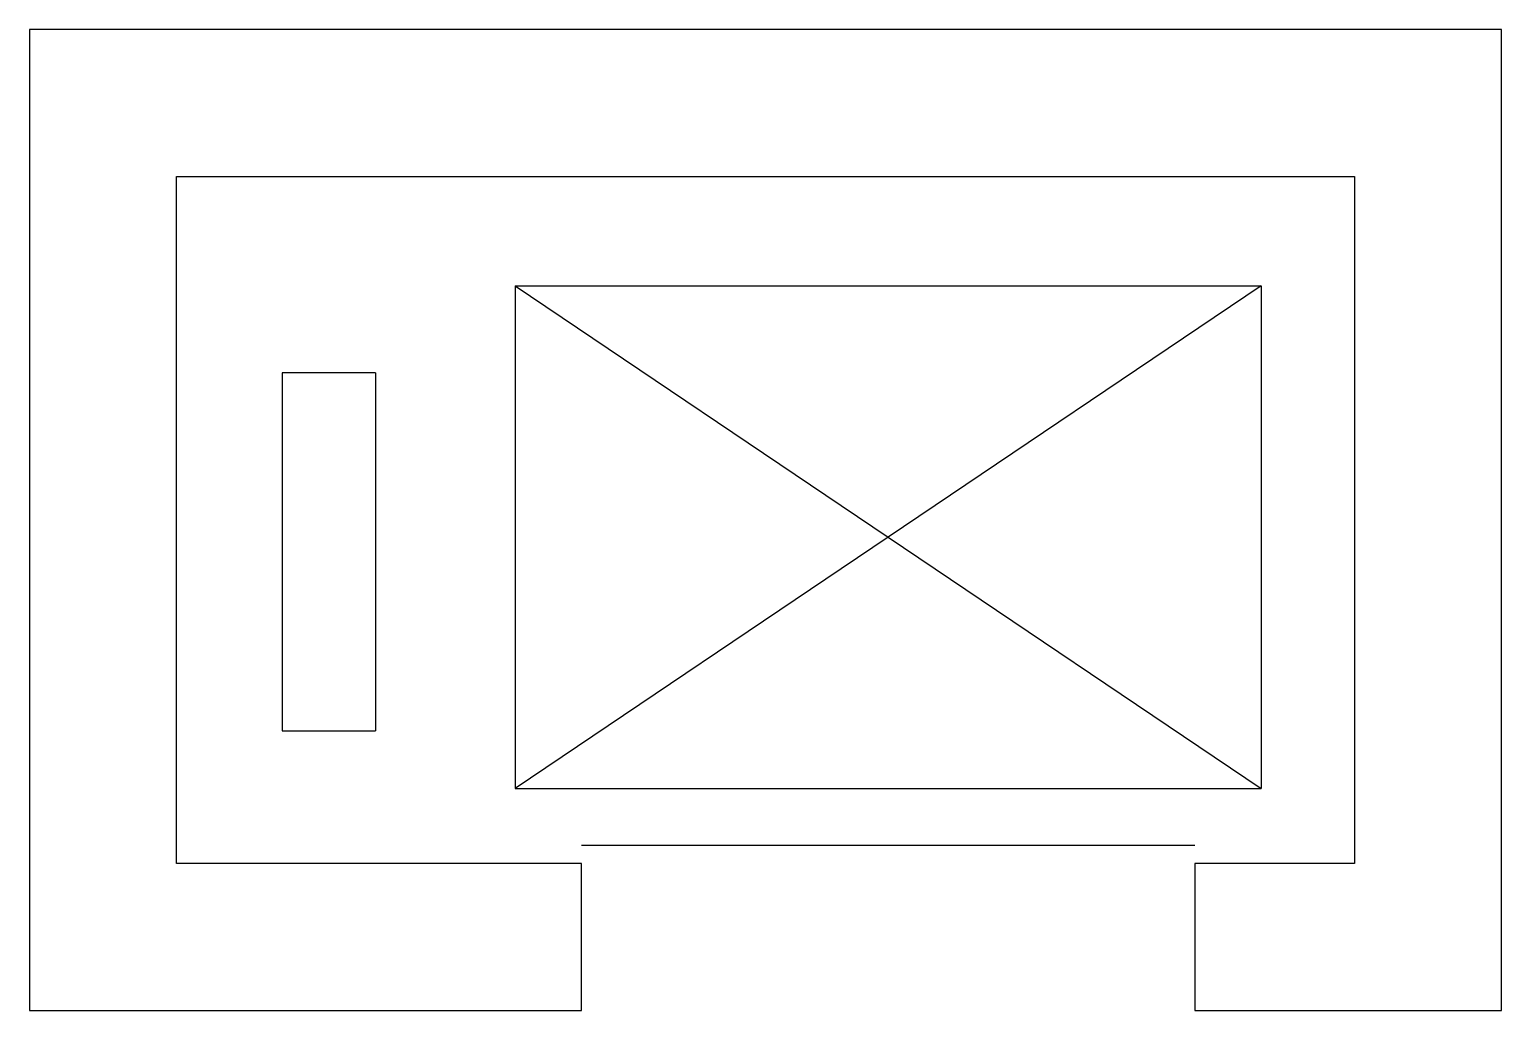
# Model space of a CAD drawing. Header units: metres. Extents: x 13635.4 to 13647.4, y 18525.4 to 18533.4.
import ezdxf

# ---------------------------------------------------------------- set-up
doc = ezdxf.new("R2010")
doc.units = ezdxf.units.M
doc.layers.add('PUB_DIM', color=90, linetype='Continuous')

msp = doc.modelspace()

# ---------------------------------------------------------------- linework, layer by layer
msp.add_lwpolyline([(13639.9, 18525.43), (13639.9, 18526.63), (13636.6, 18526.63), (13636.6, 18532.23), (13646.2, 18532.23), (13646.2, 18526.63), (13644.9, 18526.63), (13644.9, 18525.43), (13647.4, 18525.43), (13647.4, 18533.43), (13635.4, 18533.43), (13635.4, 18525.43)], close=True)
at = {"layer": 'PUB_DIM'}
for p, q in [((13639.36, 18531.34), (13639.36, 18527.24)), ((13639.36, 18531.34), (13645.44, 18531.34)), ((13639.36, 18531.34), (13645.44, 18527.24)), ((13645.44, 18531.34), (13639.36, 18527.24)), ((13645.44, 18531.34), (13645.44, 18527.24)), ((13637.46, 18530.63), (13637.46, 18527.71)), ((13638.22, 18530.63), (13637.46, 18530.63)), ((13638.22, 18530.63), (13638.22, 18527.71)), ((13637.46, 18527.71), (13638.22, 18527.71)), ((13639.36, 18527.24), (13645.44, 18527.24)), ((13639.9, 18526.78), (13644.9, 18526.78))]:
    msp.add_line(p, q, dxfattribs=at)

doc.saveas('drawing.dxf')
